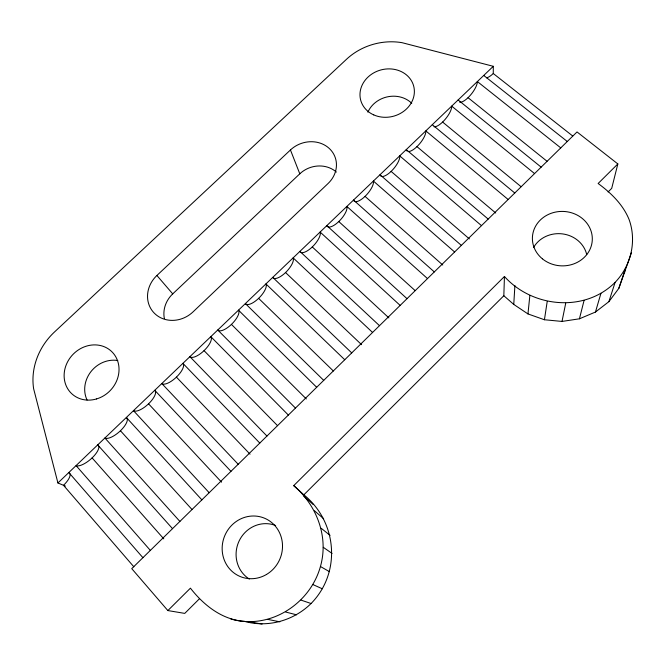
<?xml version="1.0" encoding="UTF-8"?>
<svg xmlns="http://www.w3.org/2000/svg" width="666" height="666" viewBox="0 0 666 666"><rect width="100%" height="100%" fill="white"/><g stroke="black" fill="none" stroke-linecap="round" stroke-linejoin="round"><path stroke-width="1" d="M572.727 136.022L493.273 73.518L493.29 66.309L402.023 42.674A58.841 51.465 -14.8 0 0 346.545 59.241L54.47 332.009A62.321 55.711 -46.6 0 0 33.633 388.769L57.925 482.967L65.385 486.088M504.453 276.482L293.723 485.631L303.871 494.805L503.829 295.737L504.453 276.482C532.317 307.667 584.773 312.795 615.109 282.359C631.068 265.867 636.946 241.067 629.037 219.38C622.852 204.345 611.013 192.974 598.135 183.5L617.84 163.936L577.031 131.943L131.743 568.647L167.857 610.564L184.748 613.394L199.467 598.742M631.534 252.514L618.831 288.361L608.907 301.648L595.454 312.046L579.428 318.806L562.004 321.428L544.43 319.747L527.963 313.927L513.761 304.42L514.901 285.531M624.542 273.168L624.683 271.17M527.963 313.927L529.861 295.438M167.857 610.564L190.426 588.161C203.763 605.252 222.203 619.904 244.589 621.37C268.115 628.005 293.781 620.545 311.072 603.521C341.508 572.577 337.212 521.828 303.871 494.805M230.827 618.955C269.28 630.336 310.031 604.237 320.438 566.5C328.887 536.813 316.741 505.269 293.723 485.631M544.43 319.747L547.202 301.49M562.004 321.428L565.717 303.205M617.84 163.936L611.713 188.345L608.1 191.941M579.428 318.806L584.074 300.408M595.454 312.046L600.948 293.29M608.907 301.648L615.109 282.359M618.831 288.361L625.549 268.431M57.925 482.967L493.29 66.309M164.369 318.548A26.981 24.575 -37.6 0 1 172.727 293.881L299.792 173.818A26.34 23.726 -21.2 0 1 336.372 172.069M156.901 275.483L290.451 149.967A27.631 24.675 -21.4 0 1 328.929 148.143A27.631 24.675 -21.4 0 1 328.063 183.516L193.023 311.896A28.338 25.599 -37.2 0 1 154.329 313.187A28.338 25.599 -37.2 0 1 156.901 275.483L172.727 293.881M249.259 621.794L262.088 624.067M267.99 619.438L279.845 621.836M285.656 612.029L296.578 614.826M300.974 600.099L311.072 603.521M312.845 584.54L322.294 588.777M320.438 566.5L329.445 571.669M323.26 547.294L332.084 553.438M483.741 75.449L567.282 141.5M560.764 147.894L477.356 81.56A14.219 4.945 -51.8 0 1 470.504 95.088A14.219 4.945 -51.8 0 1 459.615 102.173M321.195 528.28L330.078 535.372M468.048 97.686L547.011 161.247M458.125 99.967L541.142 167.141M534.565 173.585L451.69 106.127A14.169 5.02 -51.1 0 1 445.079 119.447A14.169 5.02 -51.1 0 1 433.957 126.748M442.615 122.061L521.07 186.688M432.301 124.684L514.768 192.998M508.141 199.5L425.807 130.894A14.136 5.095 -50.5 0 1 419.447 144.006A14.136 5.095 -50.5 0 1 408.083 151.515M416.974 146.628L495.712 213.003M488.178 219.081L406.252 149.609A14.136 5.095 -50.5 0 0 406.859 150.932M481.493 225.641L399.708 155.869A14.119 5.17 -49.8 0 1 392.382 170.13A14.119 5.17 -49.8 0 1 380.694 175.982M391.117 171.395L469.355 238.903M379.995 174.733L461.355 245.388M314.469 510.764L323.643 518.722M454.62 251.998L373.401 181.052A14.119 5.236 -49 0 1 365.043 196.387A14.119 5.236 -49 0 1 353.521 200.075L434.307 271.919M503.829 295.737L513.761 304.42M365.051 196.37L442.748 265.001M427.505 278.588L346.869 206.443A14.128 5.295 -48.2 0 1 338.761 221.57A14.128 5.295 -48.2 0 1 326.823 225.624L407.018 298.676M303.604 495.912L313.286 504.595M338.778 221.553L415.151 290.626M400.158 305.403L320.113 232.043A14.161 5.353 -47.4 0 1 312.262 246.961A14.161 5.353 -47.4 0 1 299.9 251.39L379.495 325.674M312.279 246.944L388.877 317.898M372.577 332.459L293.132 257.867A14.211 5.395 -46.6 0 1 285.539 272.56A14.211 5.395 -46.6 0 1 272.752 277.372L351.731 352.905M285.556 272.544L361.58 344.672M344.747 359.748L265.925 283.907A14.277 5.445 -45.7 0 1 258.599 298.376A14.277 5.445 -45.7 0 1 245.371 303.579L323.718 380.378M258.616 298.36L333.333 370.979M316.675 387.279L238.486 310.165A14.369 5.478 -44.8 0 1 231.427 324.409A14.369 5.478 -44.8 0 1 217.749 330.003L295.463 408.091M231.443 324.392L306.302 398.942M288.353 415.06L210.814 336.646A14.477 5.503 -44 0 1 204.029 350.666A14.477 5.503 -44 0 1 189.902 356.66L266.949 436.047M204.046 350.649L277.555 425.682M259.782 443.073L182.9 363.361A14.602 5.528 -43.1 0 1 176.398 377.139A14.602 5.528 -43.1 0 1 161.813 383.541L238.187 464.252M176.415 377.123L250.041 454.17M230.96 471.345L154.753 390.301A14.752 5.544 -42.2 0 1 148.535 403.837A14.752 5.544 -42.2 0 1 133.475 410.656L209.174 492.715M148.551 403.821L221.537 482.142M201.873 499.875L126.357 417.474A14.927 5.553 -41.4 0 1 120.429 430.769A14.927 5.553 -41.4 0 1 104.903 438.012L179.895 521.428M120.446 430.752L192.099 509.607M172.527 528.654L97.719 444.888A15.127 5.553 -40.6 0 1 92.083 457.925A15.127 5.553 -40.6 0 1 76.074 465.601L150.35 550.407M92.099 457.908L163.778 538.844M142.915 557.692L68.823 472.535A15.343 5.544 -39.9 0 1 63.511 485.306L133.841 566.799M290.451 149.967L299.792 173.818M87.071 400.025A27.622 24.892 -47.2 0 1 90.909 371.678A27.622 24.892 -47.2 0 1 117.782 360.539M367.882 112.171A26.149 23.085 -14.5 0 1 411.746 103.313M493.273 73.518A14.277 4.862 -52.3 0 1 486.588 77.83M533.616 247.427A28.48 26.049 3.2 0 1 562.753 233.933A28.48 26.049 3.2 0 1 586.729 254.62M249.309 579.045A29.962 28.472 -69.4 0 1 239.31 540.584A29.962 28.472 -69.4 0 1 275.649 525.524M373.734 114.893A27.414 23.976 -14.8 0 0 414.377 91.325A27.414 23.976 -14.8 0 0 373.401 73.069A27.414 23.976 -14.8 0 0 373.734 114.893M96.487 398.959A29.038 25.949 -46.5 0 0 112.521 352.406A29.038 25.949 -46.5 0 0 65.734 366.15A29.038 25.949 -46.5 0 0 96.487 398.959M542.39 258.816A29.97 27.231 2.3 0 0 591.683 244.414A29.97 27.231 2.3 0 0 552.98 212.712A29.97 27.231 2.3 0 0 542.39 258.816M266.55 574.433A31.593 29.928 -67.5 0 0 268.281 520.121A31.593 29.928 -67.5 0 0 222.169 547.51A31.593 29.928 -67.5 0 0 266.55 574.433"/></g></svg>
